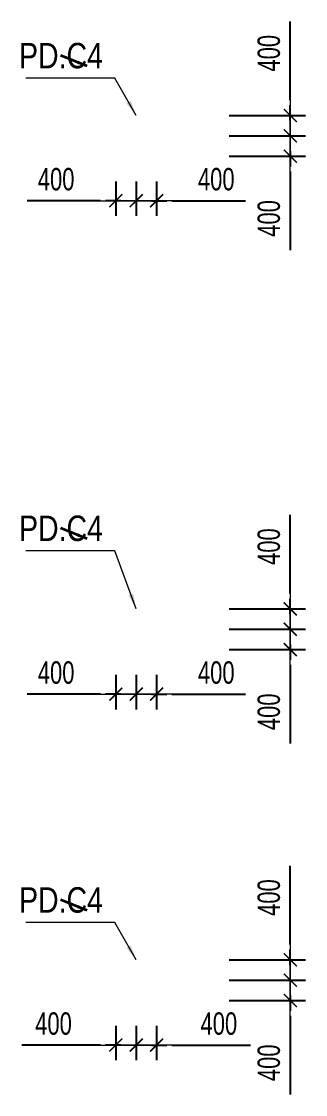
# Model space of a CAD drawing. Header units: millimetres. Extents: x -259680 to 286077, y -1281 to 94455.
# Drawn here: x 111946 to 117527, y 62451 to 83549 of the extents above; entities that cross this region are included whole.
import ezdxf
from ezdxf.enums import TextEntityAlignment as Align

# ---------------------------------------------------------------- set-up
doc = ezdxf.new("R2010")
doc.units = ezdxf.units.MM
doc.layers.get('Defpoints').update_dxf_attribs({"color": 151, "lineweight": 9})
for name, color, linetype, lineweight in [('$0$C1', 20, 'Continuous', 35), ('$1$NDC_S_ANNO', 7, 'Continuous', 20), ('$1$NDC_S_DIM', 1, 'Continuous', 15), ('NDC_S_DIM', 1, 'Continuous', 15)]:
    doc.layers.add(name, color=color, linetype=linetype, lineweight=lineweight)
doc.styles.add('$1$NDC_DIM', font='', dxfattribs={"width": 0.75})
doc.styles.add('$2$ARIAL', font='arial.ttf', dxfattribs={"width": 0.8})
doc.styles.add('NDC_DIM', font='', dxfattribs={"width": 0.75})
doc.styles.get('$1$NDC_DIM').set_extended_font_data('Dotum')
doc.styles.get('NDC_DIM').set_extended_font_data('Dotum')
doc.dimstyles.new('$0$NDC_dim_150', dxfattribs={"dimscale": 150, "dimtxt": 2.2, "dimasz": 1.5, "dimexe": 1.5, "dimexo": 2.5, "dimgap": 1, "dimtad": 1, "dimdec": 0, "dimzin": 0, "dimdsep": 46, "dimtxsty": '$1$NDC_DIM', "dimblk": '$1$DIMMARK', "dimcen": 0.09, "dimdle": 1.2, "dimclrd": 1, "dimclre": 1, "dimclrt": 3, "dimadec": 0, "dimazin": 0, "dimtfac": 1, "dimtdec": 0, "dimtix": 1, "dimtofl": 0, "dimtmove": 0, "dimatfit": 3, "dimfxl": 6, "dimfxlon": 1, "dimtolj": 1, "dimtzin": 0, "dimarcsym": 0})
doc.dimstyles.new('$1$NDC_dim_iso', dxfattribs={"dimtxt": 2.2, "dimasz": 1, "dimexe": 1.5, "dimexo": 2.5, "dimgap": 1, "dimtad": 1, "dimdec": 0, "dimzin": 0, "dimdsep": 46, "dimtxsty": '$1$NDC_DIM', "dimblk": '$1$DIMMARK', "dimcen": 0.09, "dimdle": 1.2, "dimclrd": 1, "dimclre": 1, "dimclrt": 3, "dimadec": 0, "dimazin": 0, "dimtfac": 1, "dimtdec": 0, "dimtix": 1, "dimtofl": 0, "dimtmove": 0, "dimatfit": 3, "dimfxl": 6, "dimfxlon": 1, "dimtolj": 1, "dimtzin": 0, "dimarcsym": 0})
doc.dimstyles.new('NDC_dim_200', dxfattribs={"dimscale": 200, "dimtxt": 2.2, "dimasz": 1.5, "dimexe": 1.5, "dimexo": 2.5, "dimgap": 1, "dimtad": 1, "dimdec": 0, "dimzin": 0, "dimdsep": 46, "dimtxsty": 'NDC_DIM', "dimblk": 'DIMMARK', "dimcen": 0.09, "dimdle": 1.2, "dimclrd": 1, "dimclre": 1, "dimclrt": 3, "dimadec": 0, "dimazin": 0, "dimtfac": 1, "dimtdec": 0, "dimtix": 1, "dimtofl": 0, "dimtmove": 0, "dimatfit": 3, "dimfxl": 6, "dimfxlon": 1, "dimtolj": 1, "dimtzin": 0, "dimarcsym": 0})

# ---------------------------------------------------------------- blocks, each defined once
blk = doc.blocks.new('$1$DIMMARK')
at = {"layer": '$1$NDC_S_DIM', "color": 1}
blk.add_line((-1.5, 0), (1, 0), dxfattribs=at)
at = {"layer": '$1$NDC_S_DIM', "color": 2, "const_width": 0.1}
blk.add_lwpolyline([(-0.424, -0.424), (0.424, 0.424)], dxfattribs=at)
blk = doc.blocks.new('DIMMARK')
at = {"layer": 'NDC_S_DIM', "color": 1}
blk.add_line((-1.5, 0), (1, 0), dxfattribs=at)
at = {"layer": 'NDC_S_DIM', "color": 2, "const_width": 0.1}
blk.add_lwpolyline([(-0.424, -0.424), (0.424, 0.424)], dxfattribs=at)
blk = doc.blocks.new('*D678')
at = {"layer": 'Defpoints', "color": 0, "ltscale": 100, "transparency": 16777216}
for p in [(114200, 80900), (114600, 80900), (114600, 80024)]:
    blk.add_point(p, dxfattribs=at)
at = {"layer": 'NDC_S_DIM', "color": 1, "lineweight": -2, "ltscale": 100, "transparency": 16777216}
for p, q in [((114200, 80400), (114200, 79724)), ((114600, 80400), (114600, 79724)), ((113900, 80024), (113600, 80024)), ((114900, 80024), (116345, 80024))]:
    blk.add_line(p, q, dxfattribs=at)
at = {"layer": 'NDC_S_DIM', "color": 1, "lineweight": -2, "ltscale": 100, "transparency": 16777216, "xscale": 300, "yscale": 300, "zscale": 300}
blk.add_blockref('DIMMARK', (114200, 80024), dxfattribs=at)
at = {"layer": 'NDC_S_DIM', "color": 1, "lineweight": -2, "ltscale": 100, "transparency": 16777216, "xscale": 300, "yscale": 300, "zscale": 300, "rotation": 180}
blk.add_blockref('DIMMARK', (114600, 80024), dxfattribs=at)
at = {"layer": 'NDC_S_DIM', "color": 3, "ltscale": 100, "transparency": 16777216, "insert": (115773, 80445), "char_height": 440, "attachment_point": 5, "style": 'NDC_DIM'}
blk.add_mtext('\\A1;400', dxfattribs=at)
blk = doc.blocks.new('*D679')
at = {"layer": 'Defpoints', "color": 0, "ltscale": 100, "transparency": 16777216}
for p in [(113800, 80900), (114200, 80900), (114200, 80024)]:
    blk.add_point(p, dxfattribs=at)
at = {"layer": 'NDC_S_DIM', "color": 1, "lineweight": -2, "ltscale": 100, "transparency": 16777216}
for p, q in [((113800, 80400), (113800, 79724)), ((114200, 80400), (114200, 79724)), ((113500, 80024), (112055, 80024)), ((114500, 80024), (114800, 80024))]:
    blk.add_line(p, q, dxfattribs=at)
at = {"layer": 'NDC_S_DIM', "color": 1, "lineweight": -2, "ltscale": 100, "transparency": 16777216, "xscale": 300, "yscale": 300, "zscale": 300}
blk.add_blockref('DIMMARK', (113800, 80024), dxfattribs=at)
at = {"layer": 'NDC_S_DIM', "color": 1, "lineweight": -2, "ltscale": 100, "transparency": 16777216, "xscale": 300, "yscale": 300, "zscale": 300, "rotation": 180}
blk.add_blockref('DIMMARK', (114200, 80024), dxfattribs=at)
at = {"layer": 'NDC_S_DIM', "color": 3, "ltscale": 100, "transparency": 16777216, "insert": (112627, 80445), "char_height": 440, "attachment_point": 5, "style": 'NDC_DIM'}
blk.add_mtext('\\A1;400', dxfattribs=at)
blk = doc.blocks.new('*D680')
at = {"layer": 'Defpoints', "color": 0, "ltscale": 100, "transparency": 16777216}
for p in [(114600, 81700), (117227, 81700), (114600, 81300)]:
    blk.add_point(p, dxfattribs=at)
at = {"layer": 'NDC_S_DIM', "color": 1, "lineweight": -2, "ltscale": 100, "transparency": 16777216}
for p, q in [((117227, 82000), (117227, 83549)), ((116027, 81700), (117527, 81700)), ((116027, 81300), (117527, 81300)), ((117227, 81000), (117227, 80700))]:
    blk.add_line(p, q, dxfattribs=at)
at = {"layer": 'NDC_S_DIM', "color": 1, "lineweight": -2, "ltscale": 100, "transparency": 16777216, "xscale": 300, "yscale": 300, "zscale": 300}
for p, rotation in [((117227, 81700), 270), ((117227, 81300), 90)]:
    blk.add_blockref('DIMMARK', p, dxfattribs=dict(at, rotation=rotation))
at = {"layer": 'NDC_S_DIM', "color": 3, "ltscale": 100, "transparency": 16777216, "insert": (116807, 82924), "char_height": 440, "attachment_point": 5, "rotation": 90, "style": 'NDC_DIM'}
blk.add_mtext('\\A1;400', dxfattribs=at)
blk = doc.blocks.new('*D681')
at = {"layer": 'Defpoints', "color": 0, "ltscale": 100, "transparency": 16777216}
for p in [(114600, 81300), (117227, 81300), (114600, 80900)]:
    blk.add_point(p, dxfattribs=at)
at = {"layer": 'NDC_S_DIM', "color": 1, "lineweight": -2, "ltscale": 100, "transparency": 16777216}
for p, q in [((117227, 81600), (117227, 81900)), ((116027, 81300), (117527, 81300)), ((116027, 80900), (117527, 80900)), ((117227, 80600), (117227, 79051))]:
    blk.add_line(p, q, dxfattribs=at)
at = {"layer": 'NDC_S_DIM', "color": 1, "lineweight": -2, "ltscale": 100, "transparency": 16777216, "xscale": 300, "yscale": 300, "zscale": 300}
for p, rotation in [((117227, 81300), 270), ((117227, 80900), 90)]:
    blk.add_blockref('DIMMARK', p, dxfattribs=dict(at, rotation=rotation))
at = {"layer": 'NDC_S_DIM', "color": 3, "ltscale": 100, "transparency": 16777216, "insert": (116807, 79676), "char_height": 440, "attachment_point": 5, "rotation": 90, "style": 'NDC_DIM'}
blk.add_mtext('\\A1;400', dxfattribs=at)
blk = doc.blocks.new('*D694')
at = {"layer": 'Defpoints', "color": 0, "ltscale": 100, "transparency": 16777216}
for p in [(114200, 71200), (114600, 71200), (114600, 70324)]:
    blk.add_point(p, dxfattribs=at)
at = {"layer": 'NDC_S_DIM', "color": 1, "lineweight": -2, "ltscale": 100, "transparency": 16777216}
for p, q in [((114200, 70700), (114200, 70024)), ((114600, 70700), (114600, 70024)), ((113900, 70324), (113600, 70324)), ((114900, 70324), (116345, 70324))]:
    blk.add_line(p, q, dxfattribs=at)
at = {"layer": 'NDC_S_DIM', "color": 1, "lineweight": -2, "ltscale": 100, "transparency": 16777216, "xscale": 300, "yscale": 300, "zscale": 300}
blk.add_blockref('DIMMARK', (114200, 70324), dxfattribs=at)
at = {"layer": 'NDC_S_DIM', "color": 1, "lineweight": -2, "ltscale": 100, "transparency": 16777216, "xscale": 300, "yscale": 300, "zscale": 300, "rotation": 180}
blk.add_blockref('DIMMARK', (114600, 70324), dxfattribs=at)
at = {"layer": 'NDC_S_DIM', "color": 3, "ltscale": 100, "transparency": 16777216, "insert": (115773, 70745), "char_height": 440, "attachment_point": 5, "style": 'NDC_DIM'}
blk.add_mtext('\\A1;400', dxfattribs=at)
blk = doc.blocks.new('*D695')
at = {"layer": 'Defpoints', "color": 0, "ltscale": 100, "transparency": 16777216}
for p in [(113800, 71200), (114200, 71200), (114200, 70324)]:
    blk.add_point(p, dxfattribs=at)
at = {"layer": 'NDC_S_DIM', "color": 1, "lineweight": -2, "ltscale": 100, "transparency": 16777216}
for p, q in [((113800, 70700), (113800, 70024)), ((114200, 70700), (114200, 70024)), ((113500, 70324), (112055, 70324)), ((114500, 70324), (114800, 70324))]:
    blk.add_line(p, q, dxfattribs=at)
at = {"layer": 'NDC_S_DIM', "color": 1, "lineweight": -2, "ltscale": 100, "transparency": 16777216, "xscale": 300, "yscale": 300, "zscale": 300}
blk.add_blockref('DIMMARK', (113800, 70324), dxfattribs=at)
at = {"layer": 'NDC_S_DIM', "color": 1, "lineweight": -2, "ltscale": 100, "transparency": 16777216, "xscale": 300, "yscale": 300, "zscale": 300, "rotation": 180}
blk.add_blockref('DIMMARK', (114200, 70324), dxfattribs=at)
at = {"layer": 'NDC_S_DIM', "color": 3, "ltscale": 100, "transparency": 16777216, "insert": (112627, 70745), "char_height": 440, "attachment_point": 5, "style": 'NDC_DIM'}
blk.add_mtext('\\A1;400', dxfattribs=at)
blk = doc.blocks.new('*D696')
at = {"layer": 'Defpoints', "color": 0, "ltscale": 100, "transparency": 16777216}
for p in [(114600, 72000), (117227, 72000), (114600, 71600)]:
    blk.add_point(p, dxfattribs=at)
at = {"layer": 'NDC_S_DIM', "color": 1, "lineweight": -2, "ltscale": 100, "transparency": 16777216}
for p, q in [((117227, 72300), (117227, 73849)), ((116027, 72000), (117527, 72000)), ((116027, 71600), (117527, 71600)), ((117227, 71300), (117227, 71000))]:
    blk.add_line(p, q, dxfattribs=at)
at = {"layer": 'NDC_S_DIM', "color": 1, "lineweight": -2, "ltscale": 100, "transparency": 16777216, "xscale": 300, "yscale": 300, "zscale": 300}
for p, rotation in [((117227, 72000), 270), ((117227, 71600), 90)]:
    blk.add_blockref('DIMMARK', p, dxfattribs=dict(at, rotation=rotation))
at = {"layer": 'NDC_S_DIM', "color": 3, "ltscale": 100, "transparency": 16777216, "insert": (116807, 73224), "char_height": 440, "attachment_point": 5, "rotation": 90, "style": 'NDC_DIM'}
blk.add_mtext('\\A1;400', dxfattribs=at)
blk = doc.blocks.new('*D697')
at = {"layer": 'Defpoints', "color": 0, "ltscale": 100, "transparency": 16777216}
for p in [(114600, 71600), (117227, 71600), (114600, 71200)]:
    blk.add_point(p, dxfattribs=at)
at = {"layer": 'NDC_S_DIM', "color": 1, "lineweight": -2, "ltscale": 100, "transparency": 16777216}
for p, q in [((117227, 71900), (117227, 72200)), ((116027, 71600), (117527, 71600)), ((116027, 71200), (117527, 71200)), ((117227, 70900), (117227, 69351))]:
    blk.add_line(p, q, dxfattribs=at)
at = {"layer": 'NDC_S_DIM', "color": 1, "lineweight": -2, "ltscale": 100, "transparency": 16777216, "xscale": 300, "yscale": 300, "zscale": 300}
for p, rotation in [((117227, 71600), 270), ((117227, 71200), 90)]:
    blk.add_blockref('DIMMARK', p, dxfattribs=dict(at, rotation=rotation))
at = {"layer": 'NDC_S_DIM', "color": 3, "ltscale": 100, "transparency": 16777216, "insert": (116807, 69976), "char_height": 440, "attachment_point": 5, "rotation": 90, "style": 'NDC_DIM'}
blk.add_mtext('\\A1;400', dxfattribs=at)
blk = doc.blocks.new('*D1029')
at = {"layer": 'Defpoints', "color": 0, "ltscale": 100, "transparency": 16777216}
for p in [(114200, 64300), (114600, 64300), (114600, 63424)]:
    blk.add_point(p, dxfattribs=at)
at = {"layer": 'NDC_S_DIM', "color": 1, "lineweight": -2, "ltscale": 100, "transparency": 16777216}
for p, q in [((114200, 63800), (114200, 63124)), ((114600, 63800), (114600, 63124)), ((113900, 63424), (113600, 63424)), ((114900, 63424), (116449, 63424))]:
    blk.add_line(p, q, dxfattribs=at)
at = {"layer": 'NDC_S_DIM', "color": 1, "lineweight": -2, "ltscale": 100, "transparency": 16777216, "xscale": 300, "yscale": 300, "zscale": 300}
blk.add_blockref('DIMMARK', (114200, 63424), dxfattribs=at)
at = {"layer": 'NDC_S_DIM', "color": 1, "lineweight": -2, "ltscale": 100, "transparency": 16777216, "xscale": 300, "yscale": 300, "zscale": 300, "rotation": 180}
blk.add_blockref('DIMMARK', (114600, 63424), dxfattribs=at)
at = {"layer": 'NDC_S_DIM', "color": 3, "ltscale": 100, "transparency": 16777216, "insert": (115824, 63844), "char_height": 440, "attachment_point": 5, "style": 'NDC_DIM'}
blk.add_mtext('\\A1;400', dxfattribs=at)
blk = doc.blocks.new('*D1030')
at = {"layer": 'Defpoints', "color": 0, "ltscale": 100, "transparency": 16777216}
for p in [(113800, 64300), (114200, 64300), (114200, 63424)]:
    blk.add_point(p, dxfattribs=at)
at = {"layer": 'NDC_S_DIM', "color": 1, "lineweight": -2, "ltscale": 100, "transparency": 16777216}
for p, q in [((113800, 63800), (113800, 63124)), ((114200, 63800), (114200, 63124)), ((113500, 63424), (111951, 63424)), ((114500, 63424), (114800, 63424))]:
    blk.add_line(p, q, dxfattribs=at)
at = {"layer": 'NDC_S_DIM', "color": 1, "lineweight": -2, "ltscale": 100, "transparency": 16777216, "xscale": 300, "yscale": 300, "zscale": 300}
blk.add_blockref('DIMMARK', (113800, 63424), dxfattribs=at)
at = {"layer": 'NDC_S_DIM', "color": 1, "lineweight": -2, "ltscale": 100, "transparency": 16777216, "xscale": 300, "yscale": 300, "zscale": 300, "rotation": 180}
blk.add_blockref('DIMMARK', (114200, 63424), dxfattribs=at)
at = {"layer": 'NDC_S_DIM', "color": 3, "ltscale": 100, "transparency": 16777216, "insert": (112576, 63844), "char_height": 440, "attachment_point": 5, "style": 'NDC_DIM'}
blk.add_mtext('\\A1;400', dxfattribs=at)
blk = doc.blocks.new('*D1031')
at = {"layer": 'Defpoints', "color": 0, "ltscale": 100, "transparency": 16777216}
for p in [(114600, 65100), (117227, 65100), (114600, 64700)]:
    blk.add_point(p, dxfattribs=at)
at = {"layer": 'NDC_S_DIM', "color": 1, "lineweight": -2, "ltscale": 100, "transparency": 16777216}
for p, q in [((117227, 65400), (117227, 66949)), ((116027, 65100), (117527, 65100)), ((116027, 64700), (117527, 64700)), ((117227, 64400), (117227, 64100))]:
    blk.add_line(p, q, dxfattribs=at)
at = {"layer": 'NDC_S_DIM', "color": 1, "lineweight": -2, "ltscale": 100, "transparency": 16777216, "xscale": 300, "yscale": 300, "zscale": 300}
for p, rotation in [((117227, 65100), 270), ((117227, 64700), 90)]:
    blk.add_blockref('DIMMARK', p, dxfattribs=dict(at, rotation=rotation))
at = {"layer": 'NDC_S_DIM', "color": 3, "ltscale": 100, "transparency": 16777216, "insert": (116807, 66324), "char_height": 440, "attachment_point": 5, "rotation": 90, "style": 'NDC_DIM'}
blk.add_mtext('\\A1;400', dxfattribs=at)
blk = doc.blocks.new('*D1032')
at = {"layer": 'Defpoints', "color": 0, "ltscale": 100, "transparency": 16777216}
for p in [(114600, 64700), (117227, 64700), (114600, 64300)]:
    blk.add_point(p, dxfattribs=at)
at = {"layer": 'NDC_S_DIM', "color": 1, "lineweight": -2, "ltscale": 100, "transparency": 16777216}
for p, q in [((117227, 65000), (117227, 65300)), ((116027, 64700), (117527, 64700)), ((116027, 64300), (117527, 64300)), ((117227, 64000), (117227, 62451))]:
    blk.add_line(p, q, dxfattribs=at)
at = {"layer": 'NDC_S_DIM', "color": 1, "lineweight": -2, "ltscale": 100, "transparency": 16777216, "xscale": 300, "yscale": 300, "zscale": 300}
for p, rotation in [((117227, 64700), 270), ((117227, 64300), 90)]:
    blk.add_blockref('DIMMARK', p, dxfattribs=dict(at, rotation=rotation))
at = {"layer": 'NDC_S_DIM', "color": 3, "ltscale": 100, "transparency": 16777216, "insert": (116807, 63076), "char_height": 440, "attachment_point": 5, "rotation": 90, "style": 'NDC_DIM'}
blk.add_mtext('\\A1;400', dxfattribs=at)
blk = doc.blocks.new('*U220')
at = {"layer": '$1$NDC_S_ANNO', "ltscale": 0.8, "style": '$2$ARIAL', "width": 0.8}
blk.add_attdef('TEN', text='', height=2.5, dxfattribs=at).set_placement((-2.58, 1.03), align=Align.MIDDLE_CENTER)
at = {"layer": '$1$NDC_S_ANNO', "ltscale": 0.8, "style": '$2$ARIAL', "width": 0.8, "flags": 1}
blk.add_attdef('CHU_THICH', text='', height=2.5, dxfattribs=at).set_placement((0, 0), align=Align.MIDDLE_CENTER)
at = {"layer": 'Defpoints'}
blk.add_leader([(0, 0), (-2.58, 1.03)], dimstyle='$1$NDC_dim_iso', override={"dimgap": 0.625, "dimtad": 0}, dxfattribs=at)
blk = doc.blocks.new('$0$co t check')
at = {"layer": '$0$C1', "xscale": 200, "yscale": 200, "zscale": 200}
for p in [(111198, 82671), (111198, 73378), (111198, 66071)]:
    blk.add_blockref('*U220', p, dxfattribs=at).add_auto_attribs({'TEN': 'PD.C4'})
at = {"layer": '$0$C1'}
for points in [[(112159, 81700), (111742, 82432), (109993, 82432)], [(112159, 72000), (111742, 73139), (109993, 73139)], [(112159, 65100), (111742, 65832), (109993, 65832)]]:
    blk.add_leader(points, dimstyle='$0$NDC_dim_150', override={"dimasz": 2, "dimgap": 1, "dimtad": 0}, dxfattribs=at)

msp = doc.modelspace()

# ---------------------------------------------------------------- block references
at = {"layer": '$1$NDC_S_DIM'}
msp.add_blockref('$0$co t check', (2040.6, 0), dxfattribs=at)

# ---------------------------------------------------------------- dimensions: what is measured, and where the dimension line sits
at = {"layer": 'NDC_S_DIM', "ltscale": 100}
for base, p1, p2, picture, middle in [((117226.7, 81700), (114600, 81300), (114600, 81700), '*D680', (117226.7, 82924.3)), ((117226.7, 81300), (114600, 80900), (114600, 81300), '*D681', (117226.7, 79675.7)), ((117226.7, 72000), (114600, 71600), (114600, 72000), '*D696', (117226.7, 73224.3)), ((117226.7, 71600), (114600, 71200), (114600, 71600), '*D697', (117226.7, 69975.7)), ((117226.7, 65100), (114600, 64700), (114600, 65100), '*D1031', (117226.7, 66324.3)), ((117226.7, 64700), (114600, 64300), (114600, 64700), '*D1032', (117226.7, 63075.7))]:
    dim = msp.add_linear_dim(base=base, p1=p1, p2=p2, angle=90, dimstyle='NDC_dim_200', dxfattribs=at)
    dim.commit()
    dim.dimension.update_dxf_attribs({"geometry": picture, "text_midpoint": middle, "dimtype": 160})
for base, p1, p2, picture, middle in [((114200, 80024.4), (113800, 80900), (114200, 80900), '*D679', (112627.5, 80024.4)), ((114600, 80024.4), (114200, 80900), (114600, 80900), '*D678', (115772.5, 80024.4)), ((114200, 70324.4), (113800, 71200), (114200, 71200), '*D695', (112627.5, 70324.4)), ((114600, 70324.4), (114200, 71200), (114600, 71200), '*D694', (115772.5, 70324.4)), ((114200, 63424.4), (113800, 64300), (114200, 64300), '*D1030', (112575.7, 63424.4)), ((114600, 63424.4), (114200, 64300), (114600, 64300), '*D1029', (115824.3, 63424.4))]:
    dim = msp.add_linear_dim(base=base, p1=p1, p2=p2, dimstyle='NDC_dim_200', dxfattribs=at)
    dim.commit()
    dim.dimension.update_dxf_attribs({"geometry": picture, "text_midpoint": middle, "dimtype": 160})

doc.saveas('drawing.dxf')
